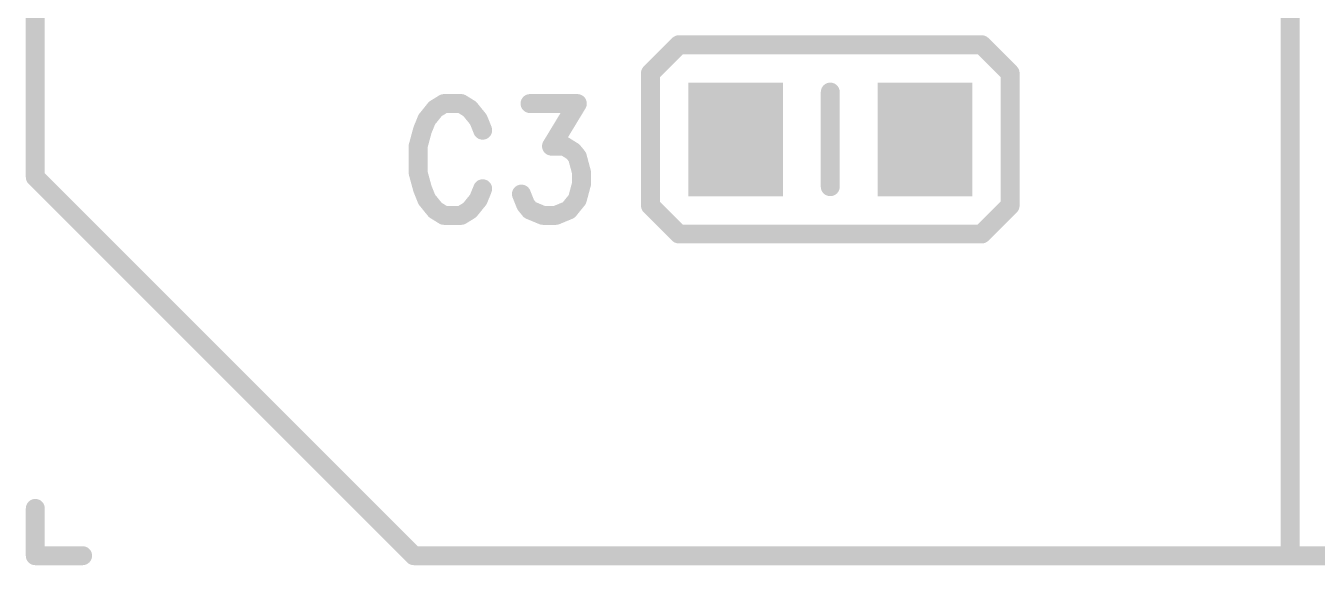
# Model space of a CAD drawing. Extents: x 100 to 128.6, y 94 to 134.1.
# Drawn here: x 99.95 to 106.77, y 99.95 to 102.8 of the extents above; entities that cross this region are included whole.
import ezdxf

# ---------------------------------------------------------------- set-up
doc = ezdxf.new("R2010")
doc.units = 0
doc.layers.get('0').update_dxf_attribs({"linetype": 'CONTINUOUS'})
doc.layers.add('MASK-TOP_PHO', color=10, linetype='CONTINUOUS')
doc.layers.add('SILK-TOP_PHO', color=9, linetype='CONTINUOUS')

# ---------------------------------------------------------------- blocks, each defined once
blk = doc.blocks.new('ROUND_1')
at = {"const_width": 0.050038}
blk.add_lwpolyline([(-0.025018, 0, 1), (0.025018, 0, 1)], format="xyb", close=True, dxfattribs=at)
blk = doc.blocks.new('SQUARE_16')
blk.add_solid([(0.250062, 0.250062), (0.250062, -0.250062), (-0.250062, 0.250062), (-0.250062, -0.250062)])

msp = doc.modelspace()

# ---------------------------------------------------------------- linework, layer by layer
at = {"layer": 'MASK-TOP_PHO'}
for points, const_width in [([(100.000054, 131.99999), (100.000054, 102.00005)], 0.100076), ([(103.700072, 102.249986), (103.700072, 102.14991)], 0.500124), ([(104.70007, 102.249986), (104.70007, 102.14991)], 0.500124), ([(100.000054, 102.00005), (102.00005, 100.000054)], 0.100076), ([(100.000054, 100.24999), (100.000054, 100.000054)], 0.100076), ([(100.000054, 100.000054), (100.24999, 100.000054)], 0.100076), ([(102.00005, 100.000054), (126.499874, 100.000054)], 0.100076)]:
    msp.add_lwpolyline(points, dxfattribs=dict(at, const_width=const_width))
at = {"layer": 'SILK-TOP_PHO', "const_width": 0.100076}
for points in [[(100.000054, 131.99999), (100.000054, 102.00005)], [(106.629962, 100.000054), (106.629962, 107.620054)], [(103.400098, 102.700074), (103.249984, 102.54996)], [(105.000044, 102.700074), (103.400098, 102.700074)], [(105.149904, 102.54996), (105.000044, 102.700074)], [(103.249984, 102.54996), (103.249984, 101.849936)], [(105.149904, 101.849936), (105.149904, 102.54996)], [(104.199944, 102.449884), (104.199944, 101.950012)], [(102.113588, 102.360984), (102.068122, 102.304596)], [(102.159054, 102.389178), (102.113588, 102.360984)], [(102.249986, 102.389178), (102.159054, 102.389178)], [(102.295452, 102.360984), (102.249986, 102.389178)], [(102.340918, 102.304596), (102.295452, 102.360984)], [(102.613714, 102.389178), (102.86365, 102.389178)], [(102.86365, 102.389178), (102.727252, 102.164134)], [(102.068122, 102.304596), (102.045516, 102.248462)], [(102.363524, 102.248462), (102.340918, 102.304596)], [(102.045516, 102.248462), (102.022656, 102.164134)], [(102.022656, 102.164134), (102.022656, 102.023418)], [(102.727252, 102.164134), (102.795578, 102.164134)], [(102.795578, 102.164134), (102.84079, 102.13594)], [(102.84079, 102.13594), (102.86365, 102.107746)], [(102.86365, 102.107746), (102.886256, 102.023418)], [(102.022656, 102.023418), (102.045516, 101.93909)], [(102.886256, 102.023418), (102.886256, 101.967284)], [(100.000054, 102.00005), (102.00005, 100.000054)], [(102.886256, 101.967284), (102.86365, 101.882702)], [(102.045516, 101.93909), (102.068122, 101.882702)], [(102.068122, 101.882702), (102.113588, 101.826568)], [(102.295452, 101.826568), (102.340918, 101.882702)], [(102.340918, 101.882702), (102.363524, 101.93909)], [(102.590854, 101.854762), (102.568248, 101.910896)], [(102.86365, 101.882702), (102.818184, 101.826568)], [(102.113588, 101.826568), (102.159054, 101.798374)], [(102.249986, 101.798374), (102.295452, 101.826568)], [(102.613714, 101.826568), (102.590854, 101.854762)], [(102.681786, 101.798374), (102.613714, 101.826568)], [(102.818184, 101.826568), (102.750112, 101.798374)], [(103.249984, 101.849936), (103.400098, 101.700076)], [(105.000044, 101.700076), (105.149904, 101.849936)], [(102.159054, 101.798374), (102.249986, 101.798374)], [(102.750112, 101.798374), (102.681786, 101.798374)], [(103.400098, 101.700076), (105.000044, 101.700076)], [(100.000054, 100.24999), (100.000054, 100.000054)], [(100.000054, 100.000054), (100.24999, 100.000054)], [(102.00005, 100.000054), (126.499874, 100.000054)], [(121.869962, 100.000054), (106.629962, 100.000054)]]:
    msp.add_lwpolyline(points, dxfattribs=at)

# ---------------------------------------------------------------- block references
at = {"layer": 'MASK-TOP_PHO'}
for name, p in [('SQUARE_16', (103.700072, 102.249986)), ('SQUARE_16', (104.70007, 102.249986)), ('SQUARE_16', (103.700072, 102.14991)), ('SQUARE_16', (104.70007, 102.14991)), ('ROUND_1', (100.000054, 102.00005)), ('ROUND_1', (100.000054, 102.00005)), ('ROUND_1', (100.000054, 100.24999)), ('ROUND_1', (100.000054, 100.000054)), ('ROUND_1', (100.24999, 100.000054)), ('ROUND_1', (102.00005, 100.000054))]:
    msp.add_blockref(name, p, dxfattribs=at)
at = {"layer": 'SILK-TOP_PHO'}
for p in [(103.400098, 102.700074), (105.000044, 102.700074), (103.249984, 102.54996), (105.149904, 102.54996), (104.199944, 102.449884), (102.113588, 102.360984), (102.159054, 102.389178), (102.249986, 102.389178), (102.295452, 102.360984), (102.613714, 102.389178), (102.86365, 102.389178), (102.068122, 102.304596), (102.340918, 102.304596), (102.045516, 102.248462), (102.363524, 102.248462), (102.022656, 102.164134), (102.727252, 102.164134), (102.795578, 102.164134), (102.84079, 102.13594), (102.86365, 102.107746), (102.022656, 102.023418), (102.886256, 102.023418), (100.000054, 102.00005), (100.000054, 102.00005), (102.886256, 101.967284), (104.199944, 101.950012), (102.045516, 101.93909), (102.068122, 101.882702), (102.340918, 101.882702), (102.363524, 101.93909), (102.568248, 101.910896), (102.86365, 101.882702), (102.113588, 101.826568), (102.295452, 101.826568), (102.590854, 101.854762), (102.613714, 101.826568), (102.818184, 101.826568), (103.249984, 101.849936), (105.149904, 101.849936), (102.159054, 101.798374), (102.249986, 101.798374), (102.681786, 101.798374), (102.750112, 101.798374), (103.400098, 101.700076), (105.000044, 101.700076), (105.000044, 101.700076), (100.000054, 100.24999), (100.000054, 100.000054), (100.24999, 100.000054), (102.00005, 100.000054), (106.629962, 100.000054), (106.629962, 100.000054)]:
    msp.add_blockref('ROUND_1', p, dxfattribs=at)

doc.saveas('drawing.dxf')
